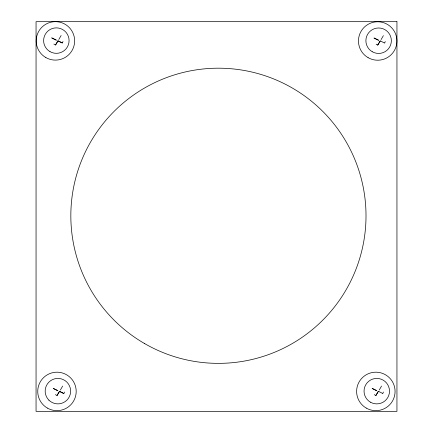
<?xml version="1.0" encoding="UTF-8"?>
<svg xmlns="http://www.w3.org/2000/svg" width="433" height="433" viewBox="0 0 433 433"><rect width="100%" height="100%" fill="white"/><g stroke="black" fill="none" stroke-linecap="round" stroke-linejoin="round"><path stroke-width="0.65" d="M62.173 42.964L57.93 40.713L55.462 44.994L53.881 44.079M63.721 393.51L59.478 391.259L57.01 395.535L55.429 394.625M384.628 43.078L380.201 40.826L377.733 45.102L376.153 44.193M382.783 393.51L378.361 391.259L375.887 395.535L374.307 394.625M55.64 44.994L57.984 40.94L62.352 42.964M63.002 41.487L62.46 42.737M63.9 393.51L59.532 391.481L57.01 395.535M64.549 392.027L64.008 393.278M380.255 41.048L377.733 45.102M385.273 41.595L384.737 42.845M383.427 392.027L382.891 393.278M61.113 35.522L58.834 39.468M383.384 35.636L381.105 39.576M62.655 386.068L60.382 390.009M381.538 386.068L379.259 390.009M378.253 391.492L375.887 395.535M374.172 38.044L378.621 40.231M373.993 38.044L378.437 40.231M51.9 37.931L56.35 40.123M51.716 37.931L56.166 40.123M372.326 388.477L376.775 390.663M372.147 388.477L376.591 390.663M53.448 388.477L57.898 390.663M53.264 388.477L57.713 390.663M396.947 21.682L36.053 21.682L36.053 411.35L396.947 411.35L396.947 21.682M144.627 343.591A147.588 147.588 0 0 0 366.009 215.775A147.588 147.588 0 0 0 144.627 87.964A147.588 147.588 0 0 0 144.627 343.591M366.231 408.07A19.225 19.225 0 0 0 395.075 391.421A19.225 19.225 0 0 0 366.231 374.767A19.225 19.225 0 0 0 366.231 408.07M370.41 402.17A12.73 12.73 0 0 0 389.505 391.145A12.73 12.73 0 0 0 370.41 380.12A12.73 12.73 0 0 0 370.41 402.17M47.354 408.07A19.225 19.225 0 0 0 76.192 391.421A19.225 19.225 0 0 0 47.354 374.767A19.225 19.225 0 0 0 47.354 408.07M48.897 400.146A12.73 12.73 0 0 0 70.195 394.436A12.73 12.73 0 0 0 54.601 378.848A12.73 12.73 0 0 0 48.897 400.146M368.077 57.638A19.225 19.225 0 0 0 396.92 40.989A19.225 19.225 0 0 0 368.077 24.335A19.225 19.225 0 0 0 368.077 57.638M372.256 51.738A12.73 12.73 0 0 0 391.351 40.713A12.73 12.73 0 0 0 372.256 29.688A12.73 12.73 0 0 0 372.256 51.738M45.806 57.529A19.225 19.225 0 0 0 74.644 40.875A19.225 19.225 0 0 0 45.806 24.226A19.225 19.225 0 0 0 45.806 57.529M49.984 51.624A12.73 12.73 0 0 0 69.08 40.599A12.73 12.73 0 0 0 49.984 29.574A12.73 12.73 0 0 0 49.984 51.624"/></g></svg>
